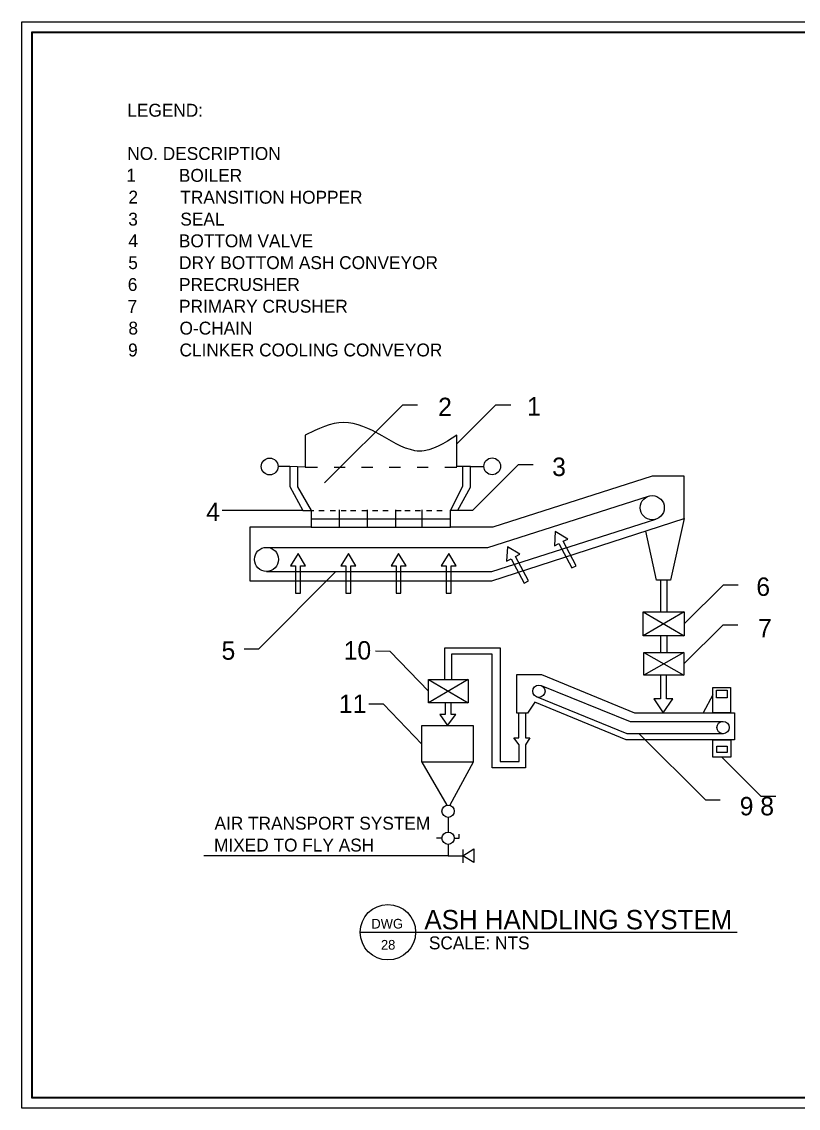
# Model space of a CAD drawing. Header units: inches. Extents: x 35355 to 94322, y -3056 to 38234.
# Drawn here: x 35355 to 64839, y -3056 to 38234 of the extents above; entities that cross this region are included whole.
import ezdxf

# ---------------------------------------------------------------- set-up
doc = ezdxf.new("R2010")
doc.units = ezdxf.units.IN
doc.header["$MEASUREMENT"] = 0
for name, color, linetype in [('FRAME', 6, 'Continuous'), ('PDF_MAIN LINE', 7, 'Continuous'), ('PDF_Text', 7, 'Continuous')]:
    doc.layers.add(name, color=color, linetype=linetype)
doc.layers.add('schematic lines', color=110, linetype='Continuous', lineweight=25)
doc.styles.add('PDF Century Gothic', font='GOTHIC.TTF')

# ---------------------------------------------------------------- blocks, each defined once
blk = doc.blocks.new('AHHMS TEMPLATE')
at = {"layer": 'FRAME'}
for points in [[(-1546387, 77509), (-1546387, 118799), (-1487419, 118799), (-1487419, 77509)], [(-1546387, 118799), (-1487419, 118799), (-1487419, 77509), (-1546387, 77509)], [(-1546002, 77893), (-1546002, 118415), (-1487804, 118415), (-1487804, 77893)], [(-1545990, 77906), (-1545990, 118402), (-1487816, 118402), (-1487816, 77906)], [(-1545977, 77919), (-1545977, 118389), (-1487829, 118389), (-1487829, 77919)]]:
    blk.add_lwpolyline(points, close=True, dxfattribs=at)
at = {"layer": 'FRAME', "color": 6, "const_width": 25.6}
blk.add_lwpolyline([(-1487816, 118402), (-1487816, 77906), (-1545990, 77906), (-1545990, 118402)], close=True, dxfattribs=at)

msp = doc.modelspace()

# ---------------------------------------------------------------- linework, layer by layer
at = {"layer": 'PDF_MAIN LINE', "lineweight": 25}
for points in [[(46853, 20705), (49825, 23676), (50383, 23676)], [(51875, 22191), (53361, 23676), (53919, 23676)], [(45537, 21329), (45088, 21329)], [(45828, 21323), (45828, 20565), (46343, 19661), (46440, 19661)], [(46119, 21311), (46580, 21311)], [(47211, 21311), (47629, 21311)], [(48260, 21311), (48684, 21311)], [(49309, 21311), (49734, 21311)], [(50364, 21311), (50783, 21311)], [(51414, 21311), (51875, 21311)], [(52093, 21335), (52093, 20571), (51632, 19673)], [(51917, 19673), (52481, 19673), (54216, 21408), (54774, 21408)], [(52390, 21335), (52900, 21335)], [(46343, 19031), (44014, 19031), (44014, 16993), (53209, 16993), (60511, 19352), (60505, 20965), (59286, 20959), (53245, 19031), (51632, 19031)], [(44645, 18254), (53051, 18254), (59153, 20201)], [(46028, 19661), (42959, 19661)], [(46640, 19661), (46841, 19661)], [(47065, 19661), (47265, 19661)], [(47405, 19680), (47405, 19031)], [(47477, 19661), (47678, 19661)], [(47841, 19661), (48041, 19661)], [(48272, 19661), (48472, 19661)], [(48466, 19680), (48466, 19031)], [(48678, 19661), (48878, 19661)], [(49066, 19661), (49267, 19661)], [(49540, 19680), (49540, 19031)], [(49552, 19661), (49758, 19661)], [(49897, 19661), (50098, 19661)], [(50298, 19661), (50498, 19661)], [(50540, 19680), (50540, 19031)], [(50722, 19661), (50922, 19661)], [(51116, 19661), (51317, 19661)], [(44645, 17338), (53203, 17338), (59432, 19328)], [(46343, 19346), (51632, 19346)], [(60511, 19352), (59990, 17017), (59462, 17017), (59056, 18879)], [(56242, 17478), (56405, 17563), (55914, 18491), (56084, 18576), (55611, 18861), (55580, 18315), (55750, 18400), (56242, 17478), (56405, 17563)], [(54428, 16902), (54592, 16987), (54101, 17909), (54270, 17999), (53797, 18278), (53767, 17733), (53937, 17824), (54428, 16902), (54592, 16987)], [(45755, 16514), (45937, 16514), (45937, 17563), (46131, 17563), (45846, 18030), (45561, 17563), (45755, 17563), (45755, 16514), (45937, 16514)], [(47665, 16514), (47847, 16514), (47847, 17563), (48041, 17563), (47756, 18030), (47471, 17563), (47665, 17563), (47665, 16514), (47847, 16514)], [(49570, 16514), (49752, 16514), (49752, 17563), (49946, 17563), (49661, 18030), (49376, 17563), (49570, 17563), (49570, 16514), (49752, 16514)], [(51474, 16514), (51656, 16514), (51656, 17563), (51850, 17563), (51565, 18030), (51286, 17563), (51474, 17563), (51474, 16514), (51656, 16514)], [(43796, 14409), (44354, 14409), (47283, 17338)], [(59608, 17017), (59608, 15804)], [(59844, 17017), (59844, 15804)], [(60511, 15349), (61997, 16835), (62555, 16835)], [(58953, 15804), (60511, 14894)], [(60511, 15804), (58953, 14894)], [(60499, 13839), (61985, 15319), (62543, 15319)], [(59608, 14894), (59608, 14263)], [(59844, 14894), (59844, 14263)], [(50801, 12790), (49345, 14306), (48787, 14318)], [(51420, 13232), (51420, 14445), (53524, 14445), (53524, 10127), (54246, 10127), (54246, 10752), (54040, 11025), (54234, 11025), (54234, 11953)], [(54483, 11953), (54483, 11025), (54646, 11025), (54483, 10752), (54483, 9878), (53221, 9878), (53221, 14197), (51668, 14197), (51668, 13232)], [(58971, 14263), (60499, 13408)], [(60499, 14263), (58971, 13408)], [(50801, 13232), (52299, 12347)], [(52299, 13232), (50801, 12347)], [(59608, 13408), (59608, 12498), (59359, 12498), (59711, 11977), (60081, 12498), (59838, 12498), (59838, 13408)], [(55077, 13008), (58455, 11637), (61979, 11637)], [(61979, 11170), (58346, 11170), (54901, 12577)], [(61591, 12656), (61227, 11977)], [(50546, 10782), (49091, 12298), (48533, 12304)], [(51426, 12347), (51426, 11910), (51226, 11910), (51517, 11492), (51832, 11910), (51656, 11910), (51656, 12347)], [(58795, 11170), (61312, 8659), (61870, 8659)], [(50546, 10097), (51499, 8459)], [(52499, 10097), (51608, 8459)], [(61937, 10291), (63423, 8805), (63981, 8805)], [(51541, 7992), (51541, 7440)], [(51304, 7204), (51104, 7204)], [(51778, 7204), (51960, 7204), (51960, 7355)], [(51541, 6967), (51541, 6536), (42267, 6536)], [(52099, 6779), (52099, 6270)], [(51541, 6536), (52099, 6536)], [(48205, 3631), (62519, 3631)]]:
    msp.add_lwpolyline(points, dxfattribs=at)
for points in [[(51875, 22524), (51523, 22300), (51347, 22197), (51171, 22106), (50995, 22027), (50813, 21966), (50637, 21930), (50552, 21918), (50461, 21918), (50370, 21918), (50286, 21930), (50110, 21972), (49928, 22033), (49752, 22106), (49576, 22197), (49394, 22294), (49036, 22500), (48672, 22694), (48490, 22779), (48308, 22858), (48126, 22918), (47944, 22967), (47756, 22997), (47574, 23009), (47392, 22997), (47211, 22961), (47029, 22918), (46847, 22852), (46659, 22779), (46477, 22700), (46113, 22524), (46119, 21311), (45537, 21329), (45537, 20571), (46028, 19661), (46343, 19661), (46343, 19031), (51632, 19031), (51632, 19673), (51917, 19673), (52390, 20547), (52390, 21335), (51875, 21335)], [(58953, 15804), (60511, 15804), (60511, 14894), (58953, 14894)], [(58971, 14263), (60499, 14263), (60499, 13408), (58971, 13408)], [(50801, 13232), (52299, 13232), (52299, 12347), (50801, 12347)], [(54149, 13426), (55095, 13426), (58619, 11977), (62416, 11977), (62416, 10946), (58304, 10946), (54834, 12371), (54561, 11953), (54149, 11953)], [(61591, 12935), (62270, 12935), (62270, 11977), (61591, 11977)], [(61737, 12832), (62137, 12832), (62137, 12547), (61737, 12547)], [(50546, 11486), (52499, 11486), (52499, 10097), (50546, 10097)], [(61591, 10946), (62282, 10946), (62282, 10291), (61591, 10291)], [(61743, 10703), (62143, 10703), (62143, 10461), (61743, 10461)], [(52099, 6536), (52524, 6797), (52524, 6288)]]:
    msp.add_lwpolyline(points, close=True, dxfattribs=at)
for centre, radius in [((44769, 21332), 318), ((53218, 21338), 318), ((59295, 19767), 458), ((44648, 17802), 458), ((54989, 12793), 234), ((61982, 11410), 234), ((51544, 8232), 234), ((51544, 7207), 234), ((49258, 3634), 1052)]:
    msp.add_circle(centre, radius, dxfattribs=at)

# ---------------------------------------------------------------- block references
at = {"layer": 'schematic lines'}
msp.add_blockref('AHHMS TEMPLATE', (1581742, -80565), dxfattribs=at)

# ---------------------------------------------------------------- texts
at = {"layer": 'PDF_Text', "attachment_point": 7, "style": 'PDF Century Gothic'}
for s, insert, char_height in [('LEGEND:', (39362, 34618), 490), ('NO. DESCRIPTION', (39362, 32974), 490.03), ('1', (39326, 32156), 490), ('BOILER', (41321, 32143), 490), ('2', (39405, 31325), 490), ('TRANSITION HOPPER', (41376, 31312), 490.03), ('3', (39399, 30481), 490), ('SEAL', (41376, 30481), 490), ('4', (39405, 29669), 490), ('BOTTOM VALVE', (41321, 29656), 490.03), ('5', (39399, 28826), 490), ('DRY BOTTOM ASH CONVEYOR', (41327, 28826), 490.03), ('6', (39380, 27995), 490), ('PRECRUSHER', (41327, 27995), 490), ('PRIMARY CRUSHER', (41327, 27170), 490.03), ('7', (39374, 27170), 490), ('8', (39405, 26339), 490), ('O-CHAIN', (41346, 26339), 490), ('9', (39393, 25508), 490), ('CLINKER COOLING CONVEYOR', (41346, 25508), 490.03), ('2', (51165, 23246), 700), ('1', (54543, 23270), 700), ('3', (55495, 20960), 700), ('4', (42358, 19261), 700), ('6', (63247, 16405), 700), ('7', (63313, 14840), 700), ('5', (42941, 13979), 700), ('10', (47580, 13985), 700), ('11', (47399, 11965), 700), ('9 8', (62616, 8065), 700), ('AIR TRANSPORT SYSTEM', (42674, 7525), 490.03), ('MIXED TO FLY ASH', (42656, 6694), 490.03), ('DWG', (48630, 3768), 367.5), ('ASH HANDLING SYSTEM', (50643, 3734), 735.04), ('28', (48994, 2967), 367.5), ('SCALE: NTS', (50813, 2976), 490)]:
    msp.add_mtext(s, dxfattribs=dict(at, insert=insert, char_height=char_height))

doc.saveas('drawing.dxf')
